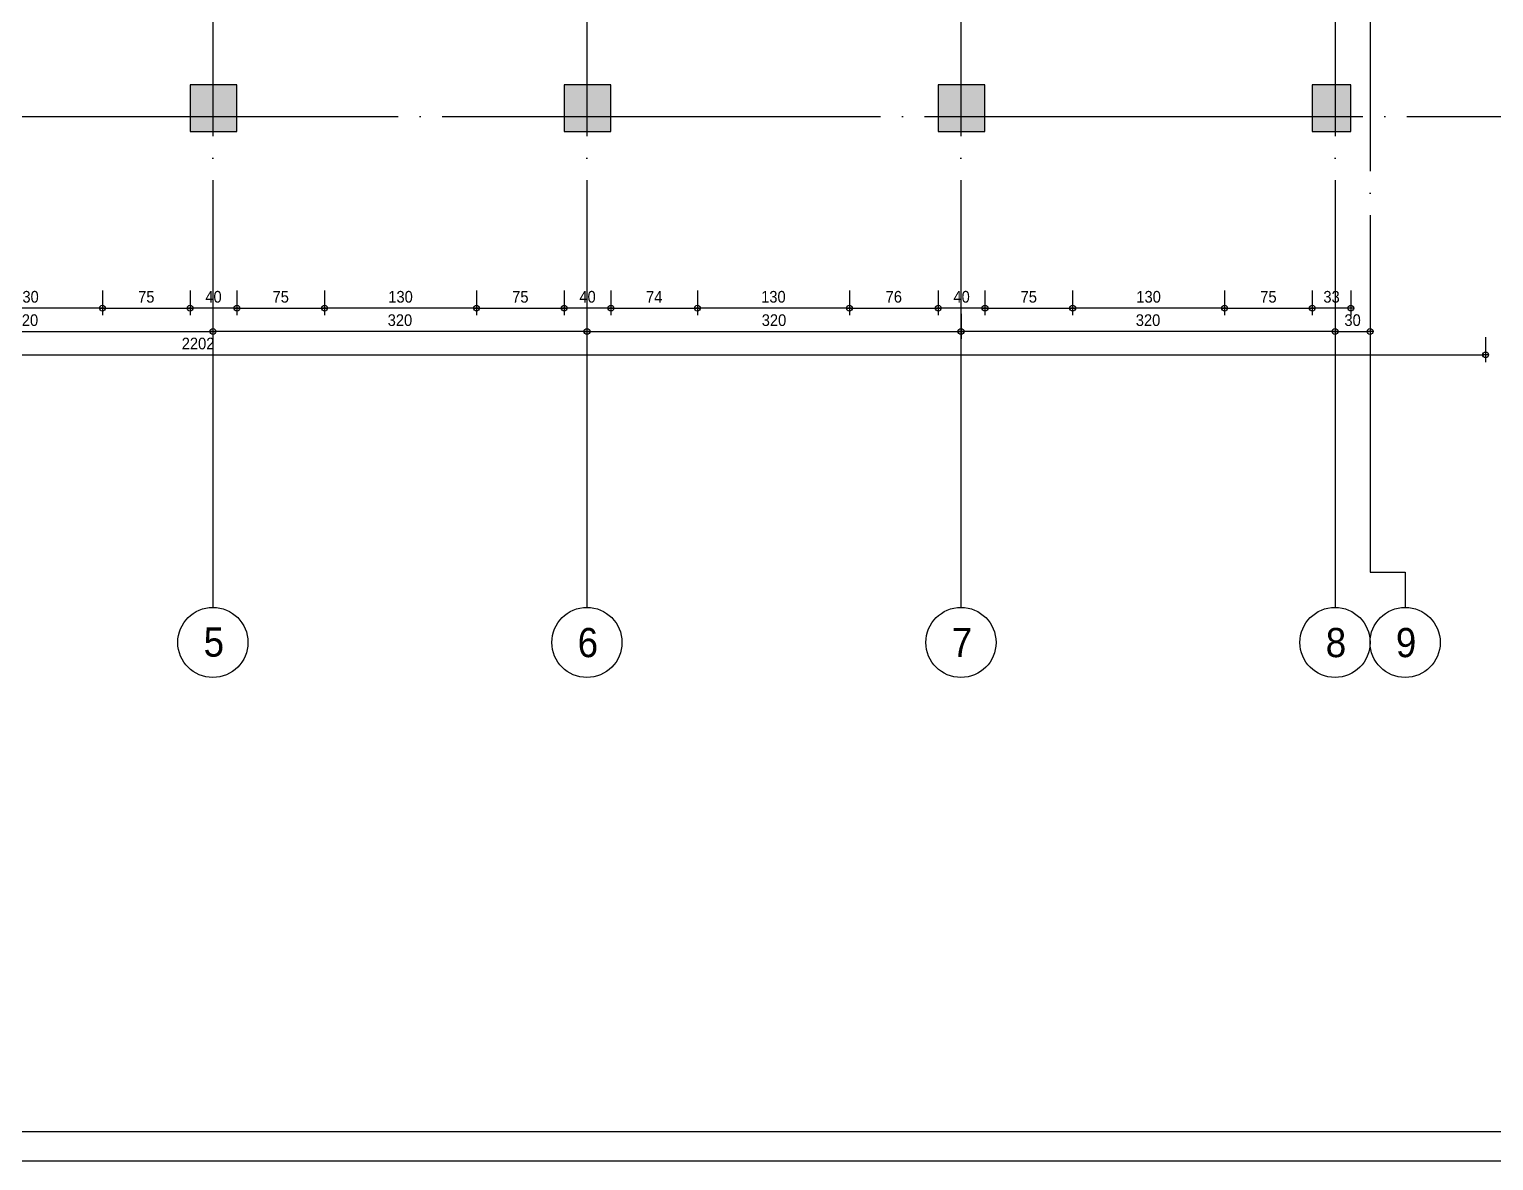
# Model space of a CAD drawing. Extents: x 460786 to 545292, y 30998 to 41694.
# Drawn here: x 470253 to 471506, y 37194 to 38162 of the extents above; entities that cross this region are included whole.
import ezdxf
from ezdxf.enums import TextEntityAlignment as Align

# ---------------------------------------------------------------- set-up
doc = ezdxf.new("R2010")
doc.units = 0
doc.header["$LTSCALE"] = 50
doc.header["$MEASUREMENT"] = 0
doc.header["$PDMODE"] = 35
doc.linetypes.add('DASHDOT', pattern=[5.5, 5, -0.25, 0, -0.25])
doc.layers.get('0').update_dxf_attribs({"linetype": 'CONTINUOUS'})
doc.layers.get('Defpoints').update_dxf_attribs({"linetype": 'CONTINUOUS'})
for name, color, linetype in [('A-Aks Balonu', 2, 'CONTINUOUS'), ('A-Aks Dikey', 12, 'DASHDOT'), ('A-Aks Yatay', 12, 'DASHDOT'), ('A-Betonarme', 6, 'CONTINUOUS'), ('A-Lejant', 23, 'CONTINUOUS'), ('A-Olcu DIS Yatay', 8, 'CONTINUOUS'), ('A-Tarama 1', 9, 'CONTINUOUS')]:
    doc.layers.add(name, color=color, linetype=linetype)
doc.styles.get("Standard").update_dxf_attribs({"font": 'arial.ttf', "width": 0.9})
doc.dimstyles.new('EXIT', dxfattribs={"dimscale": 50, "dimtxt": 0.23, "dimasz": 0.03, "dimexe": 0.125, "dimexo": 0.5, "dimgap": 0.09, "dimtad": 1, "dimzin": 1, "dimdsep": 46, "dimtxsty": 'Standard', "dimblk": 'TICK', "dimcen": 0.2, "dimadec": 0, "dimazin": 0, "dimtfac": 1, "dimtix": 1, "dimtofl": 0, "dimtmove": 2, "dimatfit": 3, "dimldrblk": 'TICK', "dimfxl": 1, "dimtolj": 1, "dimtzin": 1, "dimarcsym": 0})

# ---------------------------------------------------------------- blocks, each defined once
blk = doc.blocks.new('aks')
blk.add_circle((-0.8, 38.6), 60)
at = {"width": 0.9}
blk.add_attdef('AKSNO', text='', height=50, dxfattribs=at).set_placement((-0.8, 38.6), align=Align.MIDDLE_CENTER)
blk = doc.blocks.new('TICK', base_point=(53.7, 38.06))
blk.add_line((55.37, 38.06), (52.04, 38.06))
blk.add_circle((53.7, 38.06), 1.67)
blk = doc.blocks.new('*D259')
at = {"layer": 'A-Olcu DIS Yatay', "color": 0, "lineweight": -2, "transparency": 16777216}
for p, q in [((470090.1, 37918.5), (470090.1, 37897.3)), ((470410.1, 37918.5), (470410.1, 37897.3)), ((470091.6, 37903.5), (470408.6, 37903.5))]:
    blk.add_line(p, q, dxfattribs=at)
at = {"layer": 'Defpoints', "color": 0, "transparency": 16777216}
for p in [(470090.1, 37943.5), (470410.1, 37943.5), (470410.1, 37903.5)]:
    blk.add_point(p, dxfattribs=at)
at = {"layer": 'A-Olcu DIS Yatay', "color": 0, "lineweight": -2, "transparency": 16777216, "xscale": 1.5, "yscale": 1.5, "zscale": 1.5, "rotation": 180}
blk.add_blockref('TICK', (470090.1, 37903.5), dxfattribs=at)
at = {"layer": 'A-Olcu DIS Yatay', "color": 0, "lineweight": -2, "transparency": 16777216, "xscale": 1.5, "yscale": 1.5, "zscale": 1.5}
blk.add_blockref('TICK', (470410.1, 37903.5), dxfattribs=at)
at = {"layer": 'A-Olcu DIS Yatay', "color": 0, "transparency": 16777216, "insert": (470250.1, 37913.1), "char_height": 10, "attachment_point": 5}
blk.add_mtext('\\A1;320', dxfattribs=at)
blk = doc.blocks.new('*D260')
at = {"layer": 'A-Olcu DIS Yatay', "color": 0, "lineweight": -2, "transparency": 16777216}
for p, q in [((470410.1, 37918.5), (470410.1, 37897.3)), ((470730.1, 37918.5), (470730.1, 37897.3)), ((470728.6, 37903.5), (470411.6, 37903.5))]:
    blk.add_line(p, q, dxfattribs=at)
at = {"layer": 'Defpoints', "color": 0, "transparency": 16777216}
for p in [(470410.1, 37943.5), (470730.1, 37943.5), (470410.1, 37903.5)]:
    blk.add_point(p, dxfattribs=at)
at = {"layer": 'A-Olcu DIS Yatay', "color": 0, "lineweight": -2, "transparency": 16777216, "xscale": 1.5, "yscale": 1.5, "zscale": 1.5}
for p, rotation in [((470410.1, 37903.5), 179.9999999999987), ((470730.1, 37903.5), 359.9999999999987)]:
    blk.add_blockref('TICK', p, dxfattribs=dict(at, rotation=rotation))
at = {"layer": 'A-Olcu DIS Yatay', "color": 0, "transparency": 16777216, "insert": (470570.1, 37913.1), "char_height": 10, "attachment_point": 5}
blk.add_mtext('\\A1;320', dxfattribs=at)
blk = doc.blocks.new('*D261')
at = {"layer": 'A-Olcu DIS Yatay', "color": 0, "lineweight": -2, "transparency": 16777216}
for p, q in [((470730.1, 37918.5), (470730.1, 37897.3)), ((471050.1, 37918.5), (471050.1, 37897.3)), ((470731.6, 37903.5), (471048.6, 37903.5))]:
    blk.add_line(p, q, dxfattribs=at)
at = {"layer": 'Defpoints', "color": 0, "transparency": 16777216}
for p in [(470730.1, 37943.5), (471050.1, 37943.5), (471050.1, 37903.5)]:
    blk.add_point(p, dxfattribs=at)
at = {"layer": 'A-Olcu DIS Yatay', "color": 0, "lineweight": -2, "transparency": 16777216, "xscale": 1.5, "yscale": 1.5, "zscale": 1.5, "rotation": 180}
blk.add_blockref('TICK', (470730.1, 37903.5), dxfattribs=at)
at = {"layer": 'A-Olcu DIS Yatay', "color": 0, "lineweight": -2, "transparency": 16777216, "xscale": 1.5, "yscale": 1.5, "zscale": 1.5}
blk.add_blockref('TICK', (471050.1, 37903.5), dxfattribs=at)
at = {"layer": 'A-Olcu DIS Yatay', "color": 0, "transparency": 16777216, "insert": (470890.1, 37913.1), "char_height": 10, "attachment_point": 5}
blk.add_mtext('\\A1;320', dxfattribs=at)
blk = doc.blocks.new('*D262')
at = {"layer": 'A-Olcu DIS Yatay', "color": 0, "lineweight": -2, "transparency": 16777216}
for p, q in [((471050.1, 37918.5), (471050.1, 37897.3)), ((471370.1, 37918.5), (471370.1, 37897.3)), ((471368.6, 37903.5), (471051.6, 37903.5))]:
    blk.add_line(p, q, dxfattribs=at)
at = {"layer": 'Defpoints', "color": 0, "transparency": 16777216}
for p in [(471050.1, 37943.5), (471370.1, 37943.5), (471050.1, 37903.5)]:
    blk.add_point(p, dxfattribs=at)
at = {"layer": 'A-Olcu DIS Yatay', "color": 0, "lineweight": -2, "transparency": 16777216, "xscale": 1.5, "yscale": 1.5, "zscale": 1.5}
for p, rotation in [((471050.1, 37903.5), 179.9999999999987), ((471370.1, 37903.5), 359.9999999999987)]:
    blk.add_blockref('TICK', p, dxfattribs=dict(at, rotation=rotation))
at = {"layer": 'A-Olcu DIS Yatay', "color": 0, "transparency": 16777216, "insert": (471210.1, 37913.1), "char_height": 10, "attachment_point": 5}
blk.add_mtext('\\A1;320', dxfattribs=at)
blk = doc.blocks.new('*D263')
at = {"layer": 'A-Olcu DIS Yatay', "color": 0, "lineweight": -2, "transparency": 16777216}
for p, q in [((471370.1, 37918.5), (471370.1, 37897.3)), ((471400.1, 37918.5), (471400.1, 37897.3)), ((471371.6, 37903.5), (471398.6, 37903.5))]:
    blk.add_line(p, q, dxfattribs=at)
at = {"layer": 'Defpoints', "color": 0, "transparency": 16777216}
for p in [(471370.1, 37943.5), (471400.1, 37943.5), (471400.1, 37903.5)]:
    blk.add_point(p, dxfattribs=at)
at = {"layer": 'A-Olcu DIS Yatay', "color": 0, "lineweight": -2, "transparency": 16777216, "xscale": 1.5, "yscale": 1.5, "zscale": 1.5, "rotation": 180}
blk.add_blockref('TICK', (471370.1, 37903.5), dxfattribs=at)
at = {"layer": 'A-Olcu DIS Yatay', "color": 0, "lineweight": -2, "transparency": 16777216, "xscale": 1.5, "yscale": 1.5, "zscale": 1.5}
blk.add_blockref('TICK', (471400.1, 37903.5), dxfattribs=at)
at = {"layer": 'A-Olcu DIS Yatay', "color": 0, "transparency": 16777216, "insert": (471385.1, 37913.1), "char_height": 10, "attachment_point": 5}
blk.add_mtext('\\A1;30', dxfattribs=at)
blk = doc.blocks.new('*D268')
at = {"layer": 'A-Olcu DIS Yatay', "color": 0, "lineweight": -2, "transparency": 16777216}
for p, q in [((470185.6, 37938.5), (470185.6, 37917.3)), ((470315.6, 37938.5), (470315.6, 37917.3)), ((470314.1, 37923.5), (470187.1, 37923.5))]:
    blk.add_line(p, q, dxfattribs=at)
at = {"layer": 'Defpoints', "color": 0, "transparency": 16777216}
for p in [(470185.6, 37963.5), (470315.6, 37963.5), (470185.6, 37923.5)]:
    blk.add_point(p, dxfattribs=at)
at = {"layer": 'A-Olcu DIS Yatay', "color": 0, "lineweight": -2, "transparency": 16777216, "xscale": 1.5, "yscale": 1.5, "zscale": 1.5}
for p, rotation in [((470185.6, 37923.5), 180.0000000000064), ((470315.6, 37923.5), 6.394884621840902e-12)]:
    blk.add_blockref('TICK', p, dxfattribs=dict(at, rotation=rotation))
at = {"layer": 'A-Olcu DIS Yatay', "color": 0, "transparency": 16777216, "insert": (470250.6, 37933.1), "char_height": 10, "attachment_point": 5}
blk.add_mtext('\\A1;130', dxfattribs=at)
blk = doc.blocks.new('*D269')
at = {"layer": 'A-Olcu DIS Yatay', "color": 0, "lineweight": -2, "transparency": 16777216}
for p, q in [((470315.6, 37938.5), (470315.6, 37917.3)), ((470390.6, 37938.5), (470390.6, 37917.3)), ((470317.1, 37923.5), (470389.1, 37923.5))]:
    blk.add_line(p, q, dxfattribs=at)
at = {"layer": 'Defpoints', "color": 0, "transparency": 16777216}
for p in [(470315.6, 37963.5), (470390.6, 37963.5), (470390.6, 37923.5)]:
    blk.add_point(p, dxfattribs=at)
at = {"layer": 'A-Olcu DIS Yatay', "color": 0, "lineweight": -2, "transparency": 16777216, "xscale": 1.5, "yscale": 1.5, "zscale": 1.5, "rotation": 180}
blk.add_blockref('TICK', (470315.6, 37923.5), dxfattribs=at)
at = {"layer": 'A-Olcu DIS Yatay', "color": 0, "lineweight": -2, "transparency": 16777216, "xscale": 1.5, "yscale": 1.5, "zscale": 1.5}
blk.add_blockref('TICK', (470390.6, 37923.5), dxfattribs=at)
at = {"layer": 'A-Olcu DIS Yatay', "color": 0, "transparency": 16777216, "insert": (470353.1, 37933.1), "char_height": 10, "attachment_point": 5}
blk.add_mtext('\\A1;75', dxfattribs=at)
blk = doc.blocks.new('*D270')
at = {"layer": 'A-Olcu DIS Yatay', "color": 0, "lineweight": -2, "transparency": 16777216}
for p, q in [((470390.6, 37938.5), (470390.6, 37917.3)), ((470430.6, 37938.5), (470430.6, 37917.3)), ((470429.1, 37923.5), (470392.1, 37923.5))]:
    blk.add_line(p, q, dxfattribs=at)
at = {"layer": 'Defpoints', "color": 0, "transparency": 16777216}
for p in [(470390.6, 37963.5), (470430.6, 37963.5), (470390.6, 37923.5)]:
    blk.add_point(p, dxfattribs=at)
at = {"layer": 'A-Olcu DIS Yatay', "color": 0, "lineweight": -2, "transparency": 16777216, "xscale": 1.5, "yscale": 1.5, "zscale": 1.5}
for p, rotation in [((470390.6, 37923.5), 179.9999999999896), ((470430.6, 37923.5), 359.9999999999896)]:
    blk.add_blockref('TICK', p, dxfattribs=dict(at, rotation=rotation))
at = {"layer": 'A-Olcu DIS Yatay', "color": 0, "transparency": 16777216, "insert": (470410.6, 37933.1), "char_height": 10, "attachment_point": 5}
blk.add_mtext('\\A1;40', dxfattribs=at)
blk = doc.blocks.new('*D246')
at = {"layer": 'A-Olcu DIS Yatay', "color": 0, "lineweight": -2, "transparency": 16777216}
for p, q in [((470430.6, 37938.5), (470430.6, 37917.3)), ((470505.6, 37938.5), (470505.6, 37917.3)), ((470432.1, 37923.5), (470504.1, 37923.5))]:
    blk.add_line(p, q, dxfattribs=at)
at = {"layer": 'Defpoints', "color": 0, "transparency": 16777216}
for p in [(470430.6, 37963.5), (470505.6, 37963.5), (470505.6, 37923.5)]:
    blk.add_point(p, dxfattribs=at)
at = {"layer": 'A-Olcu DIS Yatay', "color": 0, "lineweight": -2, "transparency": 16777216, "xscale": 1.5, "yscale": 1.5, "zscale": 1.5, "rotation": 180}
blk.add_blockref('TICK', (470430.6, 37923.5), dxfattribs=at)
at = {"layer": 'A-Olcu DIS Yatay', "color": 0, "lineweight": -2, "transparency": 16777216, "xscale": 1.5, "yscale": 1.5, "zscale": 1.5}
blk.add_blockref('TICK', (470505.6, 37923.5), dxfattribs=at)
at = {"layer": 'A-Olcu DIS Yatay', "color": 0, "transparency": 16777216, "insert": (470468.1, 37933.1), "char_height": 10, "attachment_point": 5}
blk.add_mtext('\\A1;75', dxfattribs=at)
blk = doc.blocks.new('*D247')
at = {"layer": 'A-Olcu DIS Yatay', "color": 0, "lineweight": -2, "transparency": 16777216}
for p, q in [((470505.6, 37938.5), (470505.6, 37917.3)), ((470635.6, 37938.5), (470635.6, 37917.3)), ((470634.1, 37923.5), (470507.1, 37923.5))]:
    blk.add_line(p, q, dxfattribs=at)
at = {"layer": 'Defpoints', "color": 0, "transparency": 16777216}
for p in [(470505.6, 37963.5), (470635.6, 37963.5), (470505.6, 37923.5)]:
    blk.add_point(p, dxfattribs=at)
at = {"layer": 'A-Olcu DIS Yatay', "color": 0, "lineweight": -2, "transparency": 16777216, "xscale": 1.5, "yscale": 1.5, "zscale": 1.5}
for p, rotation in [((470505.6, 37923.5), 179.9999999999872), ((470635.6, 37923.5), 359.9999999999872)]:
    blk.add_blockref('TICK', p, dxfattribs=dict(at, rotation=rotation))
at = {"layer": 'A-Olcu DIS Yatay', "color": 0, "transparency": 16777216, "insert": (470570.6, 37933.1), "char_height": 10, "attachment_point": 5}
blk.add_mtext('\\A1;130', dxfattribs=at)
blk = doc.blocks.new('*D248')
at = {"layer": 'A-Olcu DIS Yatay', "color": 0, "lineweight": -2, "transparency": 16777216}
for p, q in [((470635.6, 37938.5), (470635.6, 37917.3)), ((470710.6, 37938.5), (470710.6, 37917.3)), ((470637.1, 37923.5), (470709.1, 37923.5))]:
    blk.add_line(p, q, dxfattribs=at)
at = {"layer": 'Defpoints', "color": 0, "transparency": 16777216}
for p in [(470635.6, 37963.5), (470710.6, 37963.5), (470710.6, 37923.5)]:
    blk.add_point(p, dxfattribs=at)
at = {"layer": 'A-Olcu DIS Yatay', "color": 0, "lineweight": -2, "transparency": 16777216, "xscale": 1.5, "yscale": 1.5, "zscale": 1.5, "rotation": 180}
blk.add_blockref('TICK', (470635.6, 37923.5), dxfattribs=at)
at = {"layer": 'A-Olcu DIS Yatay', "color": 0, "lineweight": -2, "transparency": 16777216, "xscale": 1.5, "yscale": 1.5, "zscale": 1.5}
blk.add_blockref('TICK', (470710.6, 37923.5), dxfattribs=at)
at = {"layer": 'A-Olcu DIS Yatay', "color": 0, "transparency": 16777216, "insert": (470673.1, 37933.1), "char_height": 10, "attachment_point": 5}
blk.add_mtext('\\A1;75', dxfattribs=at)
blk = doc.blocks.new('*D249')
at = {"layer": 'A-Olcu DIS Yatay', "color": 0, "lineweight": -2, "transparency": 16777216}
for p, q in [((470710.6, 37938.5), (470710.6, 37917.3)), ((470750.6, 37938.5), (470750.6, 37917.3)), ((470749.1, 37923.5), (470712.1, 37923.5))]:
    blk.add_line(p, q, dxfattribs=at)
at = {"layer": 'Defpoints', "color": 0, "transparency": 16777216}
for p in [(470710.6, 37963.5), (470750.6, 37963.5), (470710.6, 37923.5)]:
    blk.add_point(p, dxfattribs=at)
at = {"layer": 'A-Olcu DIS Yatay', "color": 0, "lineweight": -2, "transparency": 16777216, "xscale": 1.5, "yscale": 1.5, "zscale": 1.5}
for p, rotation in [((470710.6, 37923.5), 179.999999999927), ((470750.6, 37923.5), 359.9999999999271)]:
    blk.add_blockref('TICK', p, dxfattribs=dict(at, rotation=rotation))
at = {"layer": 'A-Olcu DIS Yatay', "color": 0, "transparency": 16777216, "insert": (470730.6, 37933.1), "char_height": 10, "attachment_point": 5}
blk.add_mtext('\\A1;40', dxfattribs=at)
blk = doc.blocks.new('*D250')
at = {"layer": 'A-Olcu DIS Yatay', "color": 0, "lineweight": -2, "transparency": 16777216}
for p, q in [((470750.6, 37938.5), (470750.6, 37917.3)), ((470824.6, 37938.5), (470824.6, 37917.3)), ((470752.1, 37923.5), (470823.1, 37923.5))]:
    blk.add_line(p, q, dxfattribs=at)
at = {"layer": 'Defpoints', "color": 0, "transparency": 16777216}
for p in [(470750.6, 37963.5), (470824.6, 37963.5), (470824.6, 37923.5)]:
    blk.add_point(p, dxfattribs=at)
at = {"layer": 'A-Olcu DIS Yatay', "color": 0, "lineweight": -2, "transparency": 16777216, "xscale": 1.5, "yscale": 1.5, "zscale": 1.5, "rotation": 180}
blk.add_blockref('TICK', (470750.6, 37923.5), dxfattribs=at)
at = {"layer": 'A-Olcu DIS Yatay', "color": 0, "lineweight": -2, "transparency": 16777216, "xscale": 1.5, "yscale": 1.5, "zscale": 1.5}
blk.add_blockref('TICK', (470824.6, 37923.5), dxfattribs=at)
at = {"layer": 'A-Olcu DIS Yatay', "color": 0, "transparency": 16777216, "insert": (470787.6, 37933), "char_height": 10, "attachment_point": 5}
blk.add_mtext('\\A1;74', dxfattribs=at)
blk = doc.blocks.new('*D251')
at = {"layer": 'A-Olcu DIS Yatay', "color": 0, "lineweight": -2, "transparency": 16777216}
for p, q in [((470824.6, 37938.5), (470824.6, 37917.3)), ((470954.6, 37938.5), (470954.6, 37917.3)), ((470953.1, 37923.5), (470826.1, 37923.5))]:
    blk.add_line(p, q, dxfattribs=at)
at = {"layer": 'Defpoints', "color": 0, "transparency": 16777216}
for p in [(470824.6, 37963.5), (470954.6, 37963.5), (470824.6, 37923.5)]:
    blk.add_point(p, dxfattribs=at)
at = {"layer": 'A-Olcu DIS Yatay', "color": 0, "lineweight": -2, "transparency": 16777216, "xscale": 1.5, "yscale": 1.5, "zscale": 1.5}
for p, rotation in [((470824.6, 37923.5), 179.9999999999647), ((470954.6, 37923.5), 359.9999999999648)]:
    blk.add_blockref('TICK', p, dxfattribs=dict(at, rotation=rotation))
at = {"layer": 'A-Olcu DIS Yatay', "color": 0, "transparency": 16777216, "insert": (470889.6, 37933.1), "char_height": 10, "attachment_point": 5}
blk.add_mtext('\\A1;130', dxfattribs=at)
blk = doc.blocks.new('*D252')
at = {"layer": 'A-Olcu DIS Yatay', "color": 0, "lineweight": -2, "transparency": 16777216}
for p, q in [((470954.6, 37938.5), (470954.6, 37917.3)), ((471030.6, 37938.5), (471030.6, 37917.3)), ((470956.1, 37923.5), (471029.1, 37923.5))]:
    blk.add_line(p, q, dxfattribs=at)
at = {"layer": 'Defpoints', "color": 0, "transparency": 16777216}
for p in [(470954.6, 37963.5), (471030.6, 37963.5), (471030.6, 37923.5)]:
    blk.add_point(p, dxfattribs=at)
at = {"layer": 'A-Olcu DIS Yatay', "color": 0, "lineweight": -2, "transparency": 16777216, "xscale": 1.5, "yscale": 1.5, "zscale": 1.5, "rotation": 180}
blk.add_blockref('TICK', (470954.6, 37923.5), dxfattribs=at)
at = {"layer": 'A-Olcu DIS Yatay', "color": 0, "lineweight": -2, "transparency": 16777216, "xscale": 1.5, "yscale": 1.5, "zscale": 1.5}
blk.add_blockref('TICK', (471030.6, 37923.5), dxfattribs=at)
at = {"layer": 'A-Olcu DIS Yatay', "color": 0, "transparency": 16777216, "insert": (470992.6, 37933.1), "char_height": 10, "attachment_point": 5}
blk.add_mtext('\\A1;76', dxfattribs=at)
blk = doc.blocks.new('*D253')
at = {"layer": 'A-Olcu DIS Yatay', "color": 0, "lineweight": -2, "transparency": 16777216}
for p, q in [((471030.6, 37938.5), (471030.6, 37917.3)), ((471070.6, 37938.5), (471070.6, 37917.3)), ((471069.1, 37923.5), (471032.1, 37923.5))]:
    blk.add_line(p, q, dxfattribs=at)
at = {"layer": 'Defpoints', "color": 0, "transparency": 16777216}
for p in [(471030.6, 37963.5), (471070.6, 37963.5), (471030.6, 37923.5)]:
    blk.add_point(p, dxfattribs=at)
at = {"layer": 'A-Olcu DIS Yatay', "color": 0, "lineweight": -2, "transparency": 16777216, "xscale": 1.5, "yscale": 1.5, "zscale": 1.5}
for p, rotation in [((471030.6, 37923.5), 179.9999999998749), ((471070.6, 37923.5), 359.9999999998749)]:
    blk.add_blockref('TICK', p, dxfattribs=dict(at, rotation=rotation))
at = {"layer": 'A-Olcu DIS Yatay', "color": 0, "transparency": 16777216, "insert": (471050.6, 37933.1), "char_height": 10, "attachment_point": 5}
blk.add_mtext('\\A1;40', dxfattribs=at)
blk = doc.blocks.new('*D271')
at = {"layer": 'A-Olcu DIS Yatay', "color": 0, "lineweight": -2, "transparency": 16777216}
for p, q in [((471070.6, 37938.5), (471070.6, 37917.3)), ((471145.6, 37938.5), (471145.6, 37917.3)), ((471072.1, 37923.5), (471144.1, 37923.5))]:
    blk.add_line(p, q, dxfattribs=at)
at = {"layer": 'Defpoints', "color": 0, "transparency": 16777216}
for p in [(471070.6, 37963.5), (471145.6, 37963.5), (471145.6, 37923.5)]:
    blk.add_point(p, dxfattribs=at)
at = {"layer": 'A-Olcu DIS Yatay', "color": 0, "lineweight": -2, "transparency": 16777216, "xscale": 1.5, "yscale": 1.5, "zscale": 1.5, "rotation": 180}
blk.add_blockref('TICK', (471070.6, 37923.5), dxfattribs=at)
at = {"layer": 'A-Olcu DIS Yatay', "color": 0, "lineweight": -2, "transparency": 16777216, "xscale": 1.5, "yscale": 1.5, "zscale": 1.5}
blk.add_blockref('TICK', (471145.6, 37923.5), dxfattribs=at)
at = {"layer": 'A-Olcu DIS Yatay', "color": 0, "transparency": 16777216, "insert": (471108.1, 37933.1), "char_height": 10, "attachment_point": 5}
blk.add_mtext('\\A1;75', dxfattribs=at)
blk = doc.blocks.new('*D272')
at = {"layer": 'A-Olcu DIS Yatay', "color": 0, "lineweight": -2, "transparency": 16777216}
for p, q in [((471145.6, 37938.5), (471145.6, 37917.3)), ((471275.6, 37938.5), (471275.6, 37917.3)), ((471274.1, 37923.5), (471147.1, 37923.5))]:
    blk.add_line(p, q, dxfattribs=at)
at = {"layer": 'Defpoints', "color": 0, "transparency": 16777216}
for p in [(471145.6, 37963.5), (471275.6, 37963.5), (471145.6, 37923.5)]:
    blk.add_point(p, dxfattribs=at)
at = {"layer": 'A-Olcu DIS Yatay', "color": 0, "lineweight": -2, "transparency": 16777216, "xscale": 1.5, "yscale": 1.5, "zscale": 1.5}
for p, rotation in [((471145.6, 37923.5), 179.9999999999519), ((471275.6, 37923.5), 359.9999999999519)]:
    blk.add_blockref('TICK', p, dxfattribs=dict(at, rotation=rotation))
at = {"layer": 'A-Olcu DIS Yatay', "color": 0, "transparency": 16777216, "insert": (471210.6, 37933.1), "char_height": 10, "attachment_point": 5}
blk.add_mtext('\\A1;130', dxfattribs=at)
blk = doc.blocks.new('*D273')
at = {"layer": 'A-Olcu DIS Yatay', "color": 0, "lineweight": -2, "transparency": 16777216}
for p, q in [((471275.6, 37938.5), (471275.6, 37917.3)), ((471350.6, 37938.5), (471350.6, 37917.3)), ((471277.1, 37923.5), (471349.1, 37923.5))]:
    blk.add_line(p, q, dxfattribs=at)
at = {"layer": 'Defpoints', "color": 0, "transparency": 16777216}
for p in [(471275.6, 37963.5), (471350.6, 37963.5), (471350.6, 37923.5)]:
    blk.add_point(p, dxfattribs=at)
at = {"layer": 'A-Olcu DIS Yatay', "color": 0, "lineweight": -2, "transparency": 16777216, "xscale": 1.5, "yscale": 1.5, "zscale": 1.5, "rotation": 180}
blk.add_blockref('TICK', (471275.6, 37923.5), dxfattribs=at)
at = {"layer": 'A-Olcu DIS Yatay', "color": 0, "lineweight": -2, "transparency": 16777216, "xscale": 1.5, "yscale": 1.5, "zscale": 1.5}
blk.add_blockref('TICK', (471350.6, 37923.5), dxfattribs=at)
at = {"layer": 'A-Olcu DIS Yatay', "color": 0, "transparency": 16777216, "insert": (471313.1, 37933.1), "char_height": 10, "attachment_point": 5}
blk.add_mtext('\\A1;75', dxfattribs=at)
blk = doc.blocks.new('*D274')
at = {"layer": 'A-Olcu DIS Yatay', "color": 0, "lineweight": -2, "transparency": 16777216}
for p, q in [((471350.6, 37938.5), (471350.6, 37917.3)), ((471383.6, 37938.5), (471383.6, 37917.3)), ((471382.1, 37923.5), (471352.1, 37923.5))]:
    blk.add_line(p, q, dxfattribs=at)
at = {"layer": 'Defpoints', "color": 0, "transparency": 16777216}
for p in [(471350.6, 37963.5), (471383.6, 37963.5), (471350.6, 37923.5)]:
    blk.add_point(p, dxfattribs=at)
at = {"layer": 'A-Olcu DIS Yatay', "color": 0, "lineweight": -2, "transparency": 16777216, "xscale": 1.5, "yscale": 1.5, "zscale": 1.5}
for p, rotation in [((471350.6, 37923.5), 179.9999999997347), ((471383.6, 37923.5), 359.9999999997347)]:
    blk.add_blockref('TICK', p, dxfattribs=dict(at, rotation=rotation))
at = {"layer": 'A-Olcu DIS Yatay', "color": 0, "transparency": 16777216, "insert": (471367.1, 37933.1), "char_height": 10, "attachment_point": 5}
blk.add_mtext('\\A1;33', dxfattribs=at)
blk = doc.blocks.new('*D275')
at = {"layer": 'A-Olcu DIS Yatay', "color": 0, "lineweight": -2, "transparency": 16777216}
for p, q in [((469295.9, 37898.5), (469295.9, 37877.3)), ((471498.9, 37898.5), (471498.9, 37877.3)), ((469297.4, 37883.5), (471497.4, 37883.5))]:
    blk.add_line(p, q, dxfattribs=at)
at = {"layer": 'Defpoints', "color": 0, "transparency": 16777216}
for p in [(469295.9, 37923.5), (471498.9, 37923.5), (471498.9, 37883.5)]:
    blk.add_point(p, dxfattribs=at)
at = {"layer": 'A-Olcu DIS Yatay', "color": 0, "lineweight": -2, "transparency": 16777216, "xscale": 1.5, "yscale": 1.5, "zscale": 1.5, "rotation": 180}
blk.add_blockref('TICK', (469295.9, 37883.5), dxfattribs=at)
at = {"layer": 'A-Olcu DIS Yatay', "color": 0, "lineweight": -2, "transparency": 16777216, "xscale": 1.5, "yscale": 1.5, "zscale": 1.5}
blk.add_blockref('TICK', (471498.9, 37883.5), dxfattribs=at)
at = {"layer": 'A-Olcu DIS Yatay', "color": 0, "transparency": 16777216, "insert": (470397.4, 37893.1), "char_height": 10, "attachment_point": 5}
blk.add_mtext('\\A1;{\\fArial TUR|b0|i0|c162|p34;2202}', dxfattribs=at)

msp = doc.modelspace()

# ---------------------------------------------------------------- hatches: boundary and pattern name
at = {"layer": 'A-Tarama 1'}
h = msp.add_hatch(dxfattribs=at)
h.set_pattern_fill('ANSI33', color=256, scale=30, angle=180, style=0)
h.set_pattern_definition([(225, (3956.983, -2e-09), (5.30330086, -5.30330086), []), (225, (3951.68, -2e-09), (5.30330086, -5.30330086), [3.75, -1.875])])
h.paths.add_polyline_path([(469255.57, 40179.5), (469180.57, 40179.5), (469180.57, 40154.5), (469255.57, 40154.5)])
h.paths.add_polyline_path([(469205.57, 40474.5), (469330.57, 40474.5), (469330.57, 40499.5), (469180.57, 40499.5), (469180.57, 40392.5), (469205.57, 40392.5)])
h.paths.add_polyline_path([(469690.57, 40499.5), (469593.57, 40499.5), (469593.57, 40474.5), (469690.57, 40474.5)])
h.paths.add_polyline_path([(469945.57, 40499.5), (469920.57, 40499.5), (469920.57, 40371.5), (469945.57, 40371.5)])
h.paths.add_polyline_path([(469690.57, 39860), (469593.57, 39860), (469593.57, 39835), (469690.57, 39835)])
h.paths.add_polyline_path([(469330.57, 39860), (469230.57, 39860), (469230.57, 39835), (469330.57, 39835)])
h.paths.add_polyline_path([(469330.57, 39220), (469230.57, 39220), (469230.57, 39195), (469330.57, 39195)])
h.paths.add_polyline_path([(469690.57, 39220), (469593.57, 39220), (469593.57, 39195), (469690.57, 39195)])
h.paths.add_polyline_path([(469255.57, 38899.5), (469180.57, 38899.5), (469180.57, 38874.5), (469205.57, 38874.5), (469255.57, 38874.5)])
h.paths.add_polyline_path([(469330.57, 38579.5), (469205.57, 38579.5), (469205.57, 38654.5), (469180.57, 38654.5), (469180.57, 38554.5), (469330.57, 38554.5)])
h.paths.add_polyline_path([(469783.57, 38579.5), (469593.57, 38579.5), (469593.57, 38554.5), (469783.57, 38554.5)])
h.paths.add_polyline_path([(470103.57, 38099.5), (469758.57, 38099.5), (469758.57, 38074.5), (470103.57, 38074.5)])
h.paths.add_polyline_path([(469783.57, 38322.5), (469758.57, 38322.5), (469758.57, 38222.5), (469783.57, 38222.5)])
h.paths.add_polyline_path([(470185.57, 38247.5), (470103.57, 38247.5), (470103.57, 38322.5), (470078.57, 38322.5), (470078.57, 38222.5), (470185.57, 38222.5)])
h.paths.add_polyline_path([(470103.57, 38682.5), (470078.57, 38682.5), (470078.57, 38554.5), (470103.57, 38554.5)])
h.paths.add_polyline_path([(470430.57, 38114.5), (470390.57, 38114.5), (470390.57, 38074.5), (470430.57, 38074.5)])
h.paths.add_polyline_path([(470750.57, 38114.5), (470710.57, 38114.5), (470710.57, 38074.5), (470750.57, 38074.5)])
h.paths.add_polyline_path([(470742.57, 38322.5), (470717.57, 38322.5), (470717.57, 38222.5), (470742.57, 38222.5)])
h.paths.add_polyline_path([(470742.57, 38682.5), (470717.57, 38682.5), (470717.57, 38554.5), (470742.57, 38554.5)])
h.paths.add_polyline_path([(471383.57, 38682.5), (471358.57, 38682.5), (471358.57, 38554.5), (471383.57, 38554.5)])
h.paths.add_polyline_path([(471383.57, 38322.5), (471358.57, 38322.5), (471358.57, 38222.5), (471383.57, 38222.5)])
h.paths.add_polyline_path([(471383.57, 38114.5), (471350.57, 38114.5), (471350.57, 38074.5), (471383.57, 38074.5)])
h.paths.add_polyline_path([(471070.57, 38114.5), (471030.57, 38114.5), (471030.57, 38074.5), (471070.57, 38074.5)])
h.paths.add_polyline_path([(471426.57, 38746.5), (471393.57, 38746.5), (471393.57, 38706.5), (471426.57, 38706.5)])
h.paths.add_polyline_path([(471426.57, 39066.5), (471393.57, 39066.5), (471393.57, 39026.5), (471426.57, 39026.5)])
h.paths.add_polyline_path([(471383.57, 39066.5), (471358.57, 39066.5), (471193.57, 39066.5), (471193.57, 39041.5), (471343.57, 39041.5), (471343.57, 39026.5), (471383.57, 39026.5)])
h.paths.add_polyline_path([(470423.57, 39066.5), (470078.57, 39066.5), (470078.57, 39041.5), (470423.57, 39041.5)])
h.paths.add_polyline_path([(470751.57, 39081.5), (470711.57, 39081.5), (470711.57, 39041.5), (470751.57, 39041.5)])
h.paths.add_polyline_path([(470438.57, 39406.5), (470398.57, 39406.5), (470398.57, 39366.5), (470438.57, 39366.5)])
h.paths.add_polyline_path([(470103.57, 39406.5), (470063.57, 39406.5), (470063.57, 39366.5), (470103.57, 39366.5)])
h.paths.add_polyline_path([(470103.57, 39686.5), (470063.57, 39686.5), (470063.57, 39646.5), (470103.57, 39646.5)])
h.paths.add_polyline_path([(470103.57, 39862.5), (470103.57, 40011.5), (470078.57, 40011.5), (470078.57, 39832.5), (470103.57, 39832.5)])
h.paths.add_polyline_path([(470423.57, 40011.5), (470398.57, 40011.5), (470398.57, 39832.5), (470423.57, 39832.5)])
h.paths.add_polyline_path([(470438.57, 39686.5), (470398.57, 39686.5), (470398.57, 39646.5), (470438.57, 39646.5)])
h.paths.add_polyline_path([(470751.57, 40011.5), (470711.57, 40011.5), (470711.57, 39971.5), (470751.57, 39971.5)])
h.paths.add_polyline_path([(471383.57, 40026.5), (471343.57, 40026.5), (471343.57, 40011.5), (471193.57, 40011.5), (471193.57, 39986.5), (471383.57, 39986.5)])
h.paths.add_polyline_path([(471426.57, 40026.5), (471393.57, 40026.5), (471393.57, 39986.5), (471426.57, 39986.5)])
h.paths.add_polyline_path([(471383.57, 40507.5), (471358.57, 40507.5), (471358.57, 40371.5), (471383.57, 40371.5)])
h.paths.add_polyline_path([(471383.57, 40831.5), (471275.57, 40831.5), (471275.57, 40806.5), (471358.57, 40806.5), (471358.57, 40727.5), (471383.57, 40727.5)])
h.paths.add_polyline_path([(471383.57, 40978.5), (471351.57, 40978.5), (471351.57, 40938.5), (471383.57, 40938.5)])
h.paths.add_polyline_path([(471425.57, 40978.5), (471393.57, 40978.5), (471393.57, 40938.5), (471425.57, 40938.5)])
h.paths.add_polyline_path([(471071.57, 40978.5), (471031.57, 40978.5), (471031.57, 40938.5), (471071.57, 40938.5)])
h.paths.add_polyline_path([(470751.57, 40978.5), (470711.57, 40978.5), (470711.57, 40938.5), (470751.57, 40938.5)])
h.paths.add_polyline_path([(470743.57, 40831.5), (470718.57, 40831.5), (470718.57, 40727.5), (470743.57, 40727.5)])
h.paths.add_polyline_path([(470743.57, 40495.5), (470718.57, 40495.5), (470718.57, 40384.5), (470718.57, 40371.5), (470743.57, 40371.5)])
h.paths.add_polyline_path([(470103.57, 40507.5), (470078.57, 40507.5), (470078.57, 40371.5), (470103.57, 40371.5)])
h.paths.add_polyline_path([(470186.57, 40831.5), (470078.57, 40831.5), (470078.57, 40727.5), (470103.57, 40727.5), (470103.57, 40806.5), (470186.57, 40806.5)])
h.paths.add_polyline_path([(470111.57, 40978.5), (470078.57, 40978.5), (470078.57, 40938.5), (470111.57, 40938.5)])
h.paths.add_polyline_path([(470431.57, 40978.5), (470391.57, 40978.5), (470391.57, 40938.5), (470431.57, 40938.5)])

# ---------------------------------------------------------------- linework, layer by layer
at = {"layer": 'A-Aks Dikey', "ltscale": 1.5}
for p, q in [((470410.07, 41333.83), (470410.07, 37667.36)), ((470730.07, 41333.83), (470730.07, 37667.36)), ((471050.07, 41333.83), (471050.07, 37667.36)), ((471370.07, 41333.83), (471370.07, 37667.36)), ((471400.07, 41303.83), (471400.07, 37697.36)), ((471400.07, 37697.36), (471430.07, 37697.36)), ((471430.07, 37697.36), (471430.07, 37667.36))]:
    msp.add_line(p, q, dxfattribs=at)
at = {"layer": 'A-Aks Yatay', "ltscale": 1.5}
msp.add_line((468955.88, 38087.5), (471794.29, 38087.5), dxfattribs=at)
at = {"layer": 'A-Betonarme'}
for points in [[(470390.57, 38074.5), (470430.57, 38074.5), (470430.57, 38114.5), (470390.57, 38114.5)], [(470710.57, 38074.5), (470750.57, 38074.5), (470750.57, 38114.5), (470710.57, 38114.5)], [(471030.57, 38074.5), (471070.57, 38074.5), (471070.57, 38114.5), (471030.57, 38114.5)], [(471350.57, 38074.5), (471383.57, 38074.5), (471383.57, 38114.5), (471350.57, 38114.5)]]:
    msp.add_lwpolyline(points, close=True, dxfattribs=at)
at = {"layer": 'A-Lejant'}
msp.add_lwpolyline([(460786.15, 41693.81), (460786.15, 37193.81), (545291.84, 37193.81), (545291.84, 41693.81), (460786.15, 41693.81)], dxfattribs=at)
msp.add_lwpolyline([(460811.15, 41668.81), (460811.15, 37218.81), (545266.84, 37218.81), (545266.84, 41668.81)], close=True, dxfattribs=at)

# ---------------------------------------------------------------- block references
at = {"layer": 'A-Aks Balonu'}
ref = msp.add_blockref('aks', (470409.66, 37656.68), dxfattribs=dict(at, xscale=0.5, yscale=0.5, zscale=0.5, rotation=180))
ref.add_attrib('AKSNO', '5', dxfattribs={"layer": '0', "height": 25, "width": 0.9}).set_placement((470410.88, 37637.7), align=Align.MIDDLE_CENTER)
ref = msp.add_blockref('aks', (470729.66, 37656.68), dxfattribs=dict(at, xscale=0.5, yscale=0.5, zscale=0.5, rotation=180))
ref.add_attrib('AKSNO', '6', dxfattribs={"layer": '0', "height": 25, "width": 0.9}).set_placement((470730.88, 37637.26), align=Align.MIDDLE_CENTER)
ref = msp.add_blockref('aks', (471049.66, 37656.68), dxfattribs=dict(at, xscale=0.5, yscale=0.5, zscale=0.5, rotation=180))
ref.add_attrib('AKSNO', '7', dxfattribs={"layer": '0', "height": 25, "width": 0.9}).set_placement((471050.88, 37637.26), align=Align.MIDDLE_CENTER)
ref = msp.add_blockref('aks', (471369.66, 37656.68), dxfattribs=dict(at, xscale=0.5, yscale=0.5, zscale=0.5, rotation=180))
ref.add_attrib('AKSNO', '8', dxfattribs={"layer": '0', "height": 25, "width": 0.9}).set_placement((471370.88, 37637.26), align=Align.MIDDLE_CENTER)
ref = msp.add_blockref('aks', (471429.66, 37656.68), dxfattribs=dict(at, xscale=0.5, yscale=0.5, zscale=0.5, rotation=180))
ref.add_attrib('AKSNO', '9', dxfattribs={"layer": '0', "height": 25, "width": 0.9}).set_placement((471430.88, 37637.26), align=Align.MIDDLE_CENTER)

# ---------------------------------------------------------------- dimensions: what is measured, and where the dimension line sits
at = {"layer": 'A-Olcu DIS Yatay'}
for p1, p2, distance, picture, middle in [((470315.57, 37963.51), (470185.57, 37963.51), 40, '*D268', (470250.57, 37933.12)), ((470315.57, 37963.51), (470390.57, 37963.51), -40, '*D269', (470353.07, 37933.1)), ((470430.57, 37963.51), (470390.57, 37963.51), 40, '*D270', (470410.57, 37933.12)), ((470430.57, 37963.51), (470505.57, 37963.51), -40, '*D246', (470468.07, 37933.1)), ((470635.57, 37963.51), (470505.57, 37963.51), 40, '*D247', (470570.57, 37933.12)), ((470635.57, 37963.51), (470710.57, 37963.51), -40, '*D248', (470673.07, 37933.1)), ((470750.57, 37963.51), (470710.57, 37963.51), 40, '*D249', (470730.57, 37933.12)), ((470750.57, 37963.51), (470824.57, 37963.51), -40, '*D250', (470787.57, 37933.01)), ((470954.57, 37963.51), (470824.57, 37963.51), 40, '*D251', (470889.57, 37933.12)), ((470954.57, 37963.51), (471030.57, 37963.51), -40, '*D252', (470992.57, 37933.12)), ((471070.57, 37963.51), (471030.57, 37963.51), 40, '*D253', (471050.57, 37933.12)), ((471070.57, 37963.51), (471145.57, 37963.51), -40, '*D271', (471108.07, 37933.1)), ((471275.57, 37963.51), (471145.57, 37963.51), 40, '*D272', (471210.57, 37933.12)), ((471275.57, 37963.51), (471350.57, 37963.51), -40, '*D273', (471313.07, 37933.1)), ((471383.57, 37963.51), (471350.57, 37963.51), 40, '*D274', (471367.07, 37933.12)), ((470090.07, 37943.51), (470410.07, 37943.51), -40, '*D259', (470250.07, 37913.12)), ((470730.07, 37943.51), (470410.07, 37943.51), 40, '*D260', (470570.07, 37913.12)), ((470730.07, 37943.51), (471050.07, 37943.51), -40, '*D261', (470890.07, 37913.12)), ((471370.07, 37943.51), (471050.07, 37943.51), 40, '*D262', (471210.07, 37913.12)), ((471370.07, 37943.51), (471400.07, 37943.51), -40, '*D263', (471385.07, 37913.12))]:
    dim = msp.add_aligned_dim(p1=p1, p2=p2, distance=distance, dimstyle='EXIT', override={"dimtxt": 0.2, "dimdec": 1, "dimzin": 9, "dimtdec": 1}, dxfattribs=at)
    dim.commit()
    dim.dimension.update_dxf_attribs({"geometry": picture, "text_midpoint": middle})
dim = msp.add_aligned_dim(p1=(469295.88, 37923.51), p2=(471498.88, 37923.51), distance=-40, text='{\\fArial TUR|b0|i0|c162|p34;2202}', dimstyle='EXIT', override={"dimtxt": 0.2, "dimdec": 1, "dimzin": 9, "dimtdec": 1}, dxfattribs=at)
dim.commit()
dim.dimension.update_dxf_attribs({"geometry": '*D275', "text_midpoint": (470397.38, 37893.12)})

doc.saveas('drawing.dxf')
